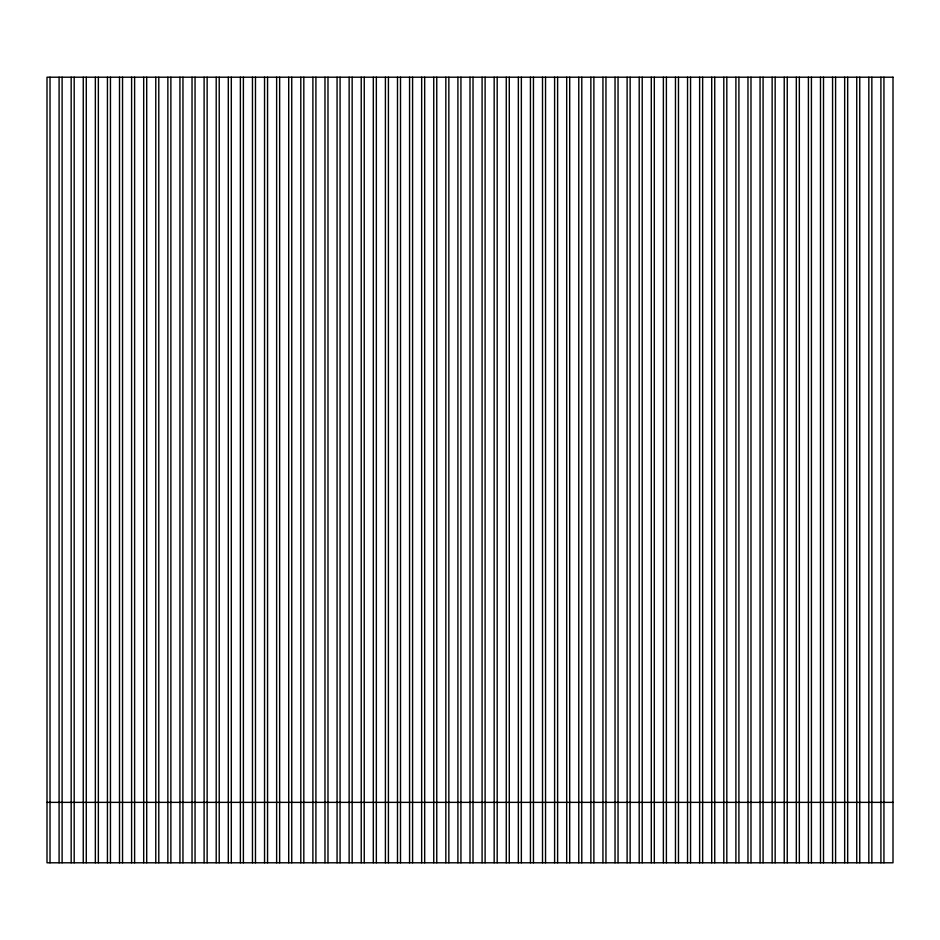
<?xml version="1.0" encoding="UTF-8"?>
<svg xmlns="http://www.w3.org/2000/svg" width="940" height="940" viewBox="0 0 940 940"><rect width="100%" height="100%" fill="white"/><g stroke="black" fill="none" stroke-linecap="round" stroke-linejoin="round"><path stroke-width="1.41" d="M47 802.361L83.261 802.361M83.683 802.361L110.098 802.361M110.45 802.361L206.941 802.361M207.141 802.361L240.37 802.361M240.699 802.361L337.061 802.361M337.542 802.361L363.956 802.361M364.25 802.361L397.491 802.361M397.702 802.361L472.562 802.361M473.02 802.361L494.17 802.361M494.581 802.361L532.745 802.361M533.45 802.361L569.44 802.361M569.711 802.361L590.861 802.361M591.46 802.361L629.624 802.361M630.141 802.361L651.291 802.361M651.643 802.361L726.514 802.361M726.82 802.361L760.061 802.361M760.272 802.361L786.568 802.361M787.25 802.361L844.661 802.361M844.884 802.361L871.133 802.361M871.85 802.361L893 802.361M883.941 77.209L883.941 862.791M880.909 77.209L880.909 862.791M871.85 77.209L871.85 862.791M868.83 77.209L868.83 862.791M859.759 77.209L859.759 862.791M856.74 77.209L856.74 862.791M847.68 77.209L847.68 862.791M844.661 77.209L844.661 862.791M835.59 77.209L835.59 862.791M832.57 77.209L832.57 862.791M823.511 77.209L823.511 862.791M820.491 77.209L820.491 862.791M811.42 77.209L811.42 862.791M808.4 77.209L808.4 862.791M799.341 77.209L799.341 862.791M796.309 77.209L796.309 862.791M787.25 77.209L787.25 862.791M784.23 77.209L784.23 862.791M775.159 77.209L775.159 862.791M772.139 77.209L772.139 862.791M763.08 77.209L763.08 862.791M760.061 77.209L760.061 862.791M750.99 77.209L750.99 862.791M747.97 77.209L747.97 862.791M738.911 77.209L738.911 862.791M735.891 77.209L735.891 862.791M726.82 77.209L726.82 862.791M723.8 77.209L723.8 862.791M714.741 77.209L714.741 862.791M711.709 77.209L711.709 862.791M702.65 77.209L702.65 862.791M699.63 77.209L699.63 862.791M690.559 77.209L690.559 862.791M687.539 77.209L687.539 862.791M678.48 77.209L678.48 862.791M675.461 77.209L675.461 862.791M666.389 77.209L666.389 862.791M663.37 77.209L663.37 862.791M654.311 77.209L654.311 862.791M651.291 77.209L651.291 862.791M642.22 77.209L642.22 862.791M639.2 77.209L639.2 862.791M630.141 77.209L630.141 862.791M627.109 77.209L627.109 862.791M618.05 77.209L618.05 862.791M615.03 77.209L615.03 862.791M605.959 77.209L605.959 862.791M602.939 77.209L602.939 862.791M593.88 77.209L593.88 862.791M590.861 77.209L590.861 862.791M581.789 77.209L581.789 862.791M578.77 77.209L578.77 862.791M569.711 77.209L569.711 862.791M566.691 77.209L566.691 862.791M557.62 77.209L557.62 862.791M554.6 77.209L554.6 862.791M545.541 77.209L545.541 862.791M542.509 77.209L542.509 862.791M533.45 77.209L533.45 862.791M530.43 77.209L530.43 862.791M521.359 77.209L521.359 862.791M518.34 77.209L518.34 862.791M509.28 77.209L509.28 862.791M506.261 77.209L506.261 862.791M497.19 77.209L497.19 862.791M494.17 77.209L494.17 862.791M485.111 77.209L485.111 862.791M482.091 77.209L482.091 862.791M473.02 77.209L473.02 862.791M470 77.209L470 862.791M460.941 77.209L460.941 862.791M457.909 77.209L457.909 862.791M448.85 77.209L448.85 862.791M445.83 77.209L445.83 862.791M436.759 77.209L436.759 862.791M433.74 77.209L433.74 862.791M424.68 77.209L424.68 862.791M421.661 77.209L421.661 862.791M412.589 77.209L412.589 862.791M409.57 77.209L409.57 862.791M400.511 77.209L400.511 862.791M397.491 77.209L397.491 862.791M388.42 77.209L388.42 862.791M385.4 77.209L385.4 862.791M376.341 77.209L376.341 862.791M373.309 77.209L373.309 862.791M364.25 77.209L364.25 862.791M361.23 77.209L361.23 862.791M352.159 77.209L352.159 862.791M349.139 77.209L349.139 862.791M340.08 77.209L340.08 862.791M337.061 77.209L337.061 862.791M327.99 77.209L327.99 862.791M324.97 77.209L324.97 862.791M315.911 77.209L315.911 862.791M312.891 77.209L312.891 862.791M303.82 77.209L303.82 862.791M300.8 77.209L300.8 862.791M291.741 77.209L291.741 862.791M288.709 77.209L288.709 862.791M279.65 77.209L279.65 862.791M276.63 77.209L276.63 862.791M267.559 77.209L267.559 862.791M264.539 77.209L264.539 862.791M255.48 77.209L255.48 862.791M252.461 77.209L252.461 862.791M243.389 77.209L243.389 862.791M240.37 77.209L240.37 862.791M231.311 77.209L231.311 862.791M228.291 77.209L228.291 862.791M219.22 77.209L219.22 862.791M216.2 77.209L216.2 862.791M207.141 77.209L207.141 862.791M204.109 77.209L204.109 862.791M195.05 77.209L195.05 862.791M192.03 77.209L192.03 862.791M182.959 77.209L182.959 862.791M179.939 77.209L179.939 862.791M170.88 77.209L170.88 862.791M167.861 77.209L167.861 862.791M158.79 77.209L158.79 862.791M155.77 77.209L155.77 862.791M146.71 77.209L146.71 862.791M143.691 77.209L143.691 862.791M134.62 77.209L134.62 862.791M131.6 77.209L131.6 862.791M122.541 77.209L122.541 862.791M119.509 77.209L119.509 862.791M110.45 77.209L110.45 862.791M107.43 77.209L107.43 862.791M98.359 77.209L98.359 862.791M95.34 77.209L95.34 862.791M86.28 77.209L86.28 862.791M83.261 77.209L83.261 862.791M74.19 77.209L74.19 862.791M71.17 77.209L71.17 862.791M62.111 77.209L62.111 862.791M59.091 77.209L59.091 862.791M50.02 77.209L50.02 862.791M893 77.209L47 77.209L47 862.791L893 862.791L893 77.209"/></g></svg>
